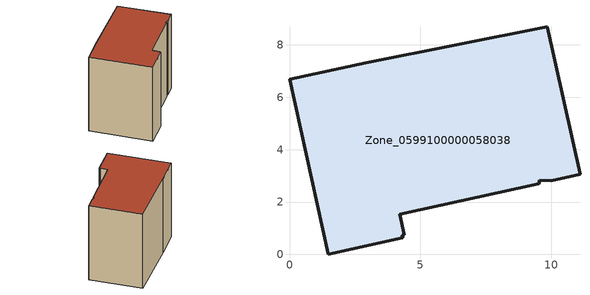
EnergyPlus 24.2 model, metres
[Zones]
Zone_0599100000058038
 floor ground (C_G): 9.56,2.83 9.51,2.71 4.21,1.54 4.38,0.76 4.3,0.73 4.32,0.63 1.48,0 0,6.68 2.93,7.32 9.84,8.7 11.09,3.06 9.98,2.81 z0
 wall outside (C_F): 2.93,7.32 0,6.68 1.48,0 4.32,0.63 4.3,0.73 4.38,0.76 4.21,1.54 9.51,2.71 9.56,2.83 9.98,2.81 11.09,3.06 9.84,8.7 2.93,7.32 z0:9.08
 roof outside (C_R): 4.32,0.63 4.3,0.73 4.38,0.76 4.21,1.54 9.51,2.71 9.56,2.83 9.98,2.81 11.09,3.06 9.84,8.7 2.93,7.32 0,6.68 1.48,0 z9.08
[BUILDING]
Pand.0599100000058038: North Axis=0; Terrain=City; Loads Convergence Tolerance Value=0.04; Temperature Convergence Tolerance Value=0.4; Solar Distribution=FullExterior; Maximum Number of Warmup Days=25; Minimum Number of Warmup Days=1
[Site:Location]
Rotterdam.The.Hague.AP_ZH_NLD Design_Conditions: Latitude=51.96; Longitude=4.45; Time Zone=1; Elevation=-4.5
[SITE:GROUNDTEMPERATURE:BUILDINGSURFACE]
18, 18, 18, 18, 18, 18, 18, 18, 18, 18, 18, 18
[MATERIAL] Thermal Absorptance=0.9; Solar Absorptance=0.7; Visible Absorptance=0.7
Name | Roughness | Thickness | Conductivity | Density | Specific Heat
G.TC.1946-1964 | MediumSmooth | 0.15 | 1 | 540 | 1210
F.TC.1946-1964 | Rough | 0.3 | 0.857143 | 1920 | 840
R.TC.1946-1964 | MediumRough | 0.2 | 0.235294 | 1500 | 1000
[CONSTRUCTION]
C_G: G.TC.1946-1964
C_F: F.TC.1946-1964
C_R: R.TC.1946-1964
[ZONE]
Zone_0599100000058038: Type=1; Multiplier=1; Ceiling Height=Autocalculate; Volume=Autocalculate; Floor Area=autocalculate; Part of Total Floor Area=Yes
[ZONEINFILTRATION:DESIGNFLOWRATE]
Infil_Zone_0599100000058038: Zone or ZoneList or Space or SpaceList=Zone_0599100000058038; Schedule=AlwaysOn; Design Flow Rate Calculation Method=Flow/Area; Flow Rate per Floor Area=0.003; Constant Term Coefficient=1; Temperature Term Coefficient=0; Velocity Term Coefficient=0; Velocity Squared Term Coefficient=0
[HVACTEMPLATE:ZONE:IDEALLOADSAIRSYSTEM]
Zone_0599100000058038: Maximum Heating Supply Air Temperature=50; Minimum Cooling Supply Air Temperature=13; Maximum Heating Supply Air Humidity Ratio=0.0156; Minimum Cooling Supply Air Humidity Ratio=0.0077; Heating Limit=NoLimit; Cooling Limit=NoLimit; Dehumidification Control Type=ConstantSensibleHeatRatio; Cooling Sensible Heat Ratio=0.7; Dehumidification Setpoint=60; Humidification Control Type=None; Humidification Setpoint=30; Outdoor Air Method=None; Outdoor Air Flow Rate per Person=0.00944; Outdoor Air Flow Rate per Zone Floor Area=0; Outdoor Air Flow Rate per Zone=0; Demand Controlled Ventilation Type=None; Outdoor Air Economizer Type=NoEconomizer; Heat Recovery Type=None; Sensible Heat Recovery Effectiveness=0.7; Latent Heat Recovery Effectiveness=0.65
[ZONECONTROL:THERMOSTAT]
ThermostatControl_Zone_0599100000058038: Zone or ZoneList=Zone_0599100000058038; Control Type Schedule=DualSetpointControlType; Control 1=Thermostat_Zone_0599100000058038; Temperature Difference Between Cutout And Setpoint=0
[THERMOSTATSETPOINT:DUALSETPOINT]
Thermostat_Zone_0599100000058038: Heating Setpoint Temperature Schedule=HeatingSetpoint_Zone_0599100000058038; Cooling Setpoint Temperature Schedule=CoolingSetpoint_Zone_0599100000058038
[SCHEDULE:COMPACT]
HeatingSetpoint_Zone_0599100000058038: Through: 12/31, For: AllDays, Until: 24:00, 21
CoolingSetpoint_Zone_0599100000058038: Through: 12/31, For: AllDays, Until: 24:00, 24
DualSetpointControlType: Through: 12/31, For: AllDays, Until: 24:00, 4
AlwaysOn: Through: 12/31, For: AllDays, Until: 24:00, 1
